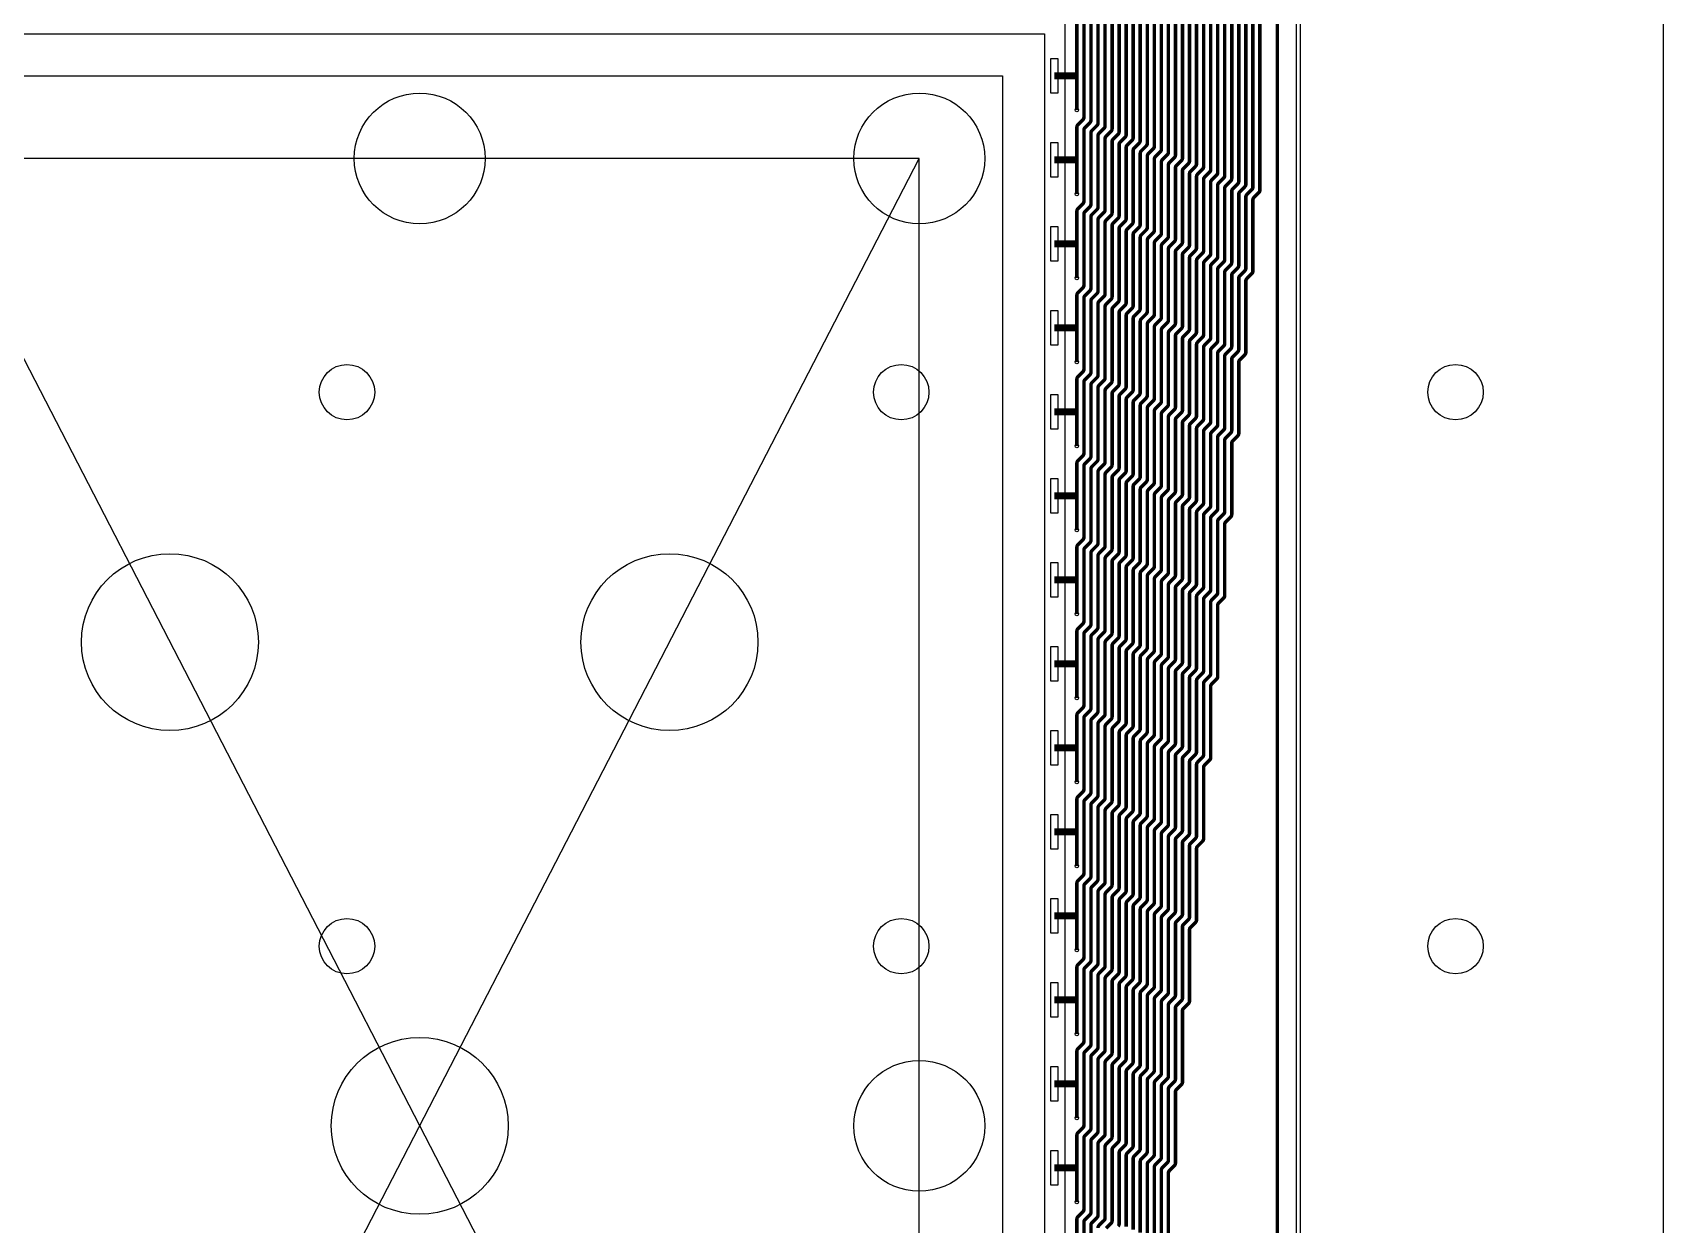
# Model space of a CAD drawing. Header units: millimetres. Extents: x 56 to 246, y -259 to -31.
# Drawn here: x 128.8 to 246.5, y -181.1 to -95 of the extents above; entities that cross this region are included whole.
import ezdxf

# ---------------------------------------------------------------- set-up
doc = ezdxf.new("R2010")
doc.units = ezdxf.units.MM
doc.header["$MEASUREMENT"] = 0
doc.layers.get('0').update_dxf_attribs({"linetype": 'CONTINUOUS'})
for name, color, linetype in [('17', 1, 'CONTINUOUS'), ('26', 7, 'CONTINUOUS'), ('9B Barrier', 82, 'CONTINUOUS'), ('ACCURACY_CORE', 114, 'CONTINUOUS'), ('ACCURACY_EDGE', 102, 'CONTINUOUS'), ('ACTIVE_AREA', 50, 'CONTINUOUS'), ('JITTER_CORE', 4, 'CONTINUOUS'), ('JITTER_EDGE', 7, 'CONTINUOUS'), ('LINEARITY_CORE', 183, 'CONTINUOUS'), ('LINEARITY_EDGE', 193, 'CONTINUOUS'), ('Robot Base', 6, 'CONTINUOUS'), ('SNR_CORE', 63, 'CONTINUOUS'), ('SNR_EDGE', 115, 'CONTINUOUS'), ('X_NODE_CC', 11, 'CONTINUOUS'), ('Y_NODE_CC', 150, 'CONTINUOUS')]:
    doc.layers.add(name, color=color, linetype=linetype)

# ---------------------------------------------------------------- blocks, each defined once
blk = doc.blocks.new('*U2')
blk.add_circle((0, 0), 2)
blk = doc.blocks.new('*U3')
at = {"color": 0, "linetype": 'ByBlock'}
for p in [(80, -40), (120, -40), (160, -40), (80, -80), (120, -80), (160, -80)]:
    blk.add_blockref('*U2', p, dxfattribs=at)

msp = doc.modelspace()

# ---------------------------------------------------------------- linework, layer by layer
at = {"layer": '17', "const_width": 0.254}
for points in [[(175.35282, -30.9651), (175.35282, -50.44039, 0.15229617), (175.39648, -50.58043), (178.42983, -54.97136, -0.15229617), (178.4735, -55.1114), (178.4735, -63.77252, 0.052274274), (178.47902, -63.82519), (178.73722, -65.0431, -0.052274274), (178.74274, -65.09577), (178.74274, -69.95398, 0.414213562), (178.99674, -70.20798), (218.38261, -70.20798, -0.414213562), (218.63661, -70.46198), (218.63661, -256.19182, -0.414213562), (218.38261, -256.44582), (163.85284, -256.44582)], [(210.27065, -182.30786), (210.27065, -177.17152, -0.198912367), (210.34505, -176.99192), (210.70421, -176.63275, 0.198912367), (210.77861, -176.45315), (210.77861, -171.31689, -0.198912367), (210.853, -171.13729), (211.21226, -170.77803, 0.198912367), (211.28665, -170.59843), (211.28665, -165.4621, -0.198912367), (211.36105, -165.28249), (211.72026, -164.92328, 0.198912367), (211.79465, -164.74368), (211.79465, -159.60738, -0.198912367), (211.86905, -159.42777), (212.22821, -159.06861, 0.198912367), (212.30261, -158.889), (212.30261, -153.75274, -0.198912367), (212.377, -153.57313), (212.73626, -153.21388, 0.198912367), (212.81065, -153.03427), (212.81065, -147.89794, -0.198912367), (212.88505, -147.71834), (213.24426, -147.35913, 0.198912367), (213.31865, -147.17952), (213.31865, -142.04326, -0.198912367), (213.39305, -141.86365), (213.75221, -141.50448, 0.198912367), (213.82661, -141.32488), (213.82661, -136.18858, -0.198912367), (213.901, -136.00898), (214.26026, -135.64972, 0.198912367), (214.33465, -135.47012), (214.33465, -130.33376, -0.198912367), (214.40905, -130.15416), (214.76826, -129.79495, 0.198912367), (214.84265, -129.61534), (214.84265, -124.47906, -0.198912367), (214.91705, -124.29945), (215.27626, -123.94024, 0.198912367), (215.35065, -123.76063), (215.35065, -118.62438, -0.198912367), (215.42505, -118.44478), (215.78421, -118.08561, 0.198912367), (215.85861, -117.906), (215.85861, -112.76966, -0.198912367), (215.933, -112.59006), (216.29226, -112.2308, 0.198912367), (216.36665, -112.0512), (216.36665, -106.91491, -0.198912367), (216.44105, -106.73531), (216.80021, -106.37614, 0.198912367), (216.87461, -106.19654), (216.87461, -75.28798, 0.414213562)], [(210.77865, -182.51828), (210.77865, -177.38194, -0.198912367), (210.85305, -177.20234), (211.21221, -176.84317, 0.198912367), (211.28661, -176.66357), (211.28661, -171.52731, -0.198912367), (211.361, -171.34771), (211.72026, -170.98845, 0.198912367), (211.79465, -170.80885), (211.79465, -165.67252, -0.198912367), (211.86905, -165.49291), (212.22826, -165.1337, 0.198912367), (212.30265, -164.9541), (212.30265, -159.8178, -0.198912367), (212.37705, -159.63819), (212.73621, -159.27903, 0.198912367), (212.81061, -159.09942), (212.81061, -153.96316, -0.198912367), (212.885, -153.78355), (213.24426, -153.4243, 0.198912367), (213.31865, -153.24469), (213.31865, -148.10836, -0.198912367), (213.39305, -147.92876), (213.75226, -147.56955, 0.198912367), (213.82665, -147.38994), (213.82665, -142.25368, -0.198912367), (213.90105, -142.07407), (214.26021, -141.7149, 0.198912367), (214.33461, -141.5353), (214.33461, -136.399, -0.198912367), (214.409, -136.2194), (214.76826, -135.86014, 0.198912367), (214.84265, -135.68054), (214.84265, -130.54418, -0.198912367), (214.91705, -130.36458), (215.27626, -130.00537, 0.198912367), (215.35065, -129.82576), (215.35065, -124.68948, -0.198912367), (215.42505, -124.50987), (215.78426, -124.15066, 0.198912367), (215.85865, -123.97106), (215.85865, -118.8348, -0.198912367), (215.93305, -118.6552), (216.29221, -118.29603, 0.198912367), (216.36661, -118.11643), (216.36661, -112.98008, -0.198912367), (216.441, -112.80048), (216.80026, -112.44122, 0.198912367), (216.87465, -112.26162), (216.87465, -107.12533, -0.198912367), (216.94905, -106.94573), (217.30821, -106.58656, 0.198912367), (217.38261, -106.40696), (217.38261, -74.77998, 0.414213562)], [(209.25465, -181.88702), (209.25465, -176.75068, -0.198912367), (209.32905, -176.57108), (209.68821, -176.21191, 0.198912367), (209.76261, -176.0323), (209.76261, -170.89605, -0.198912367), (209.837, -170.71645), (210.19626, -170.35719, 0.198912367), (210.27065, -170.17759), (210.27065, -165.04126, -0.198912367), (210.34505, -164.86165), (210.70426, -164.50244, 0.198912367), (210.77865, -164.32284), (210.77865, -159.18654, -0.198912367), (210.85305, -159.00693), (211.21221, -158.64777, 0.198912367), (211.28661, -158.46816), (211.28661, -153.3319, -0.198912367), (211.361, -153.15229), (211.72026, -152.79304, 0.198912367), (211.79465, -152.61343), (211.79465, -147.4771, -0.198912367), (211.86905, -147.2975), (212.22826, -146.93829, 0.198912367), (212.30265, -146.75868), (212.30265, -141.62241, -0.198912367), (212.37705, -141.44281), (212.73621, -141.08364, 0.198912367), (212.81061, -140.90404), (212.81061, -135.76774, -0.198912367), (212.885, -135.58813), (213.24426, -135.22888, 0.198912367), (213.31865, -135.04928), (213.31865, -129.91292, -0.198912367), (213.39305, -129.73332), (213.75226, -129.37411, 0.198912367), (213.82665, -129.1945), (213.82665, -124.05821, -0.198912367), (213.90105, -123.87861), (214.26026, -123.5194, 0.198912367), (214.33465, -123.33979), (214.33465, -118.20354, -0.198912367), (214.40905, -118.02393), (214.76821, -117.66477, 0.198912367), (214.84261, -117.48516), (214.84261, -112.34882, -0.198912367), (214.917, -112.16922), (215.27626, -111.80996, 0.198912367), (215.35065, -111.63036), (215.35065, -106.49407, -0.198912367), (215.42505, -106.31447), (215.78421, -105.9553, 0.198912367), (215.85861, -105.77569), (215.85861, -76.30398, 0.414213562)], [(209.76265, -182.09744), (209.76265, -176.9611, -0.198912367), (209.83705, -176.7815), (210.19621, -176.42233, 0.198912367), (210.27061, -176.24273), (210.27061, -171.10647, -0.198912367), (210.345, -170.92687), (210.70426, -170.56761, 0.198912367), (210.77865, -170.38801), (210.77865, -165.25168, -0.198912367), (210.85305, -165.07207), (211.21226, -164.71286, 0.198912367), (211.28665, -164.53326), (211.28665, -159.39696, -0.198912367), (211.36105, -159.21735), (211.72021, -158.85819, 0.198912367), (211.79461, -158.67858), (211.79461, -153.54232, -0.198912367), (211.869, -153.36271), (212.22826, -153.00346, 0.198912367), (212.30265, -152.82385), (212.30265, -147.68752, -0.198912367), (212.37705, -147.50792), (212.73626, -147.14871, 0.198912367), (212.81065, -146.9691), (212.81065, -141.83283, -0.198912367), (212.88505, -141.65323), (213.24421, -141.29406, 0.198912367), (213.31861, -141.11446), (213.31861, -135.97816, -0.198912367), (213.393, -135.79856), (213.75226, -135.4393, 0.198912367), (213.82665, -135.2597), (213.82665, -130.12334, -0.198912367), (213.90105, -129.94374), (214.26026, -129.58453, 0.198912367), (214.33465, -129.40492), (214.33465, -124.26863, -0.198912367), (214.40905, -124.08903), (214.76826, -123.72982, 0.198912367), (214.84265, -123.55021), (214.84265, -118.41396, -0.198912367), (214.91705, -118.23436), (215.27621, -117.87519, 0.198912367), (215.35061, -117.69558), (215.35061, -112.55924, -0.198912367), (215.425, -112.37964), (215.78426, -112.02038, 0.198912367), (215.85865, -111.84078), (215.85865, -106.70449, -0.198912367), (215.93305, -106.52489), (216.29221, -106.16572, 0.198912367), (216.36661, -105.98612), (216.36661, -75.79598, 0.414213562)], [(208.23865, -181.46618), (208.23865, -176.32984, -0.198912367), (208.31305, -176.15023), (208.67221, -175.79107, 0.198912367), (208.74661, -175.61146), (208.74661, -170.47521, -0.198912367), (208.821, -170.2956), (209.18026, -169.93635, 0.198912367), (209.25465, -169.75675), (209.25465, -164.62042, -0.198912367), (209.32905, -164.44081), (209.68826, -164.0816, 0.198912367), (209.76265, -163.90199), (209.76265, -158.7657, -0.198912367), (209.83705, -158.58609), (210.19621, -158.22693, 0.198912367), (210.27061, -158.04732), (210.27061, -152.91105, -0.198912367), (210.345, -152.73145), (210.70426, -152.37219, 0.198912367), (210.77865, -152.19259), (210.77865, -147.05626, -0.198912367), (210.85305, -146.87665), (211.21226, -146.51744, 0.198912367), (211.28665, -146.33784), (211.28665, -141.20157, -0.198912367), (211.36105, -141.02197), (211.72021, -140.6628, 0.198912367), (211.79461, -140.4832), (211.79461, -135.3469, -0.198912367), (211.869, -135.16729), (212.22826, -134.80804, 0.198912367), (212.30265, -134.62843), (212.30265, -129.49208, -0.198912367), (212.37705, -129.31247), (212.73626, -128.95326, 0.198912367), (212.81065, -128.77366), (212.81065, -123.63737, -0.198912367), (212.88505, -123.45777), (213.24426, -123.09856, 0.198912367), (213.31865, -122.91895), (213.31865, -117.7827, -0.198912367), (213.39305, -117.60309), (213.75221, -117.24393, 0.198912367), (213.82661, -117.06432), (213.82661, -111.92798, -0.198912367), (213.901, -111.74838), (214.26026, -111.38912, 0.198912367), (214.33465, -111.20952), (214.33465, -106.07323, -0.198912367), (214.40905, -105.89362), (214.76821, -105.53446, 0.198912367), (214.84261, -105.35485), (214.84261, -77.31998, 0.414213562)], [(208.74665, -181.6766), (208.74665, -176.54026, -0.198912367), (208.82105, -176.36066), (209.18021, -176.00149, 0.198912367), (209.25461, -175.82188), (209.25461, -170.68563, -0.198912367), (209.329, -170.50603), (209.68826, -170.14677, 0.198912367), (209.76265, -169.96717), (209.76265, -164.83084, -0.198912367), (209.83705, -164.65123), (210.19626, -164.29202, 0.198912367), (210.27065, -164.11242), (210.27065, -158.97612, -0.198912367), (210.34505, -158.79651), (210.70421, -158.43735, 0.198912367), (210.77861, -158.25774), (210.77861, -153.12147, -0.198912367), (210.853, -152.94187), (211.21226, -152.58262, 0.198912367), (211.28665, -152.40301), (211.28665, -147.26668, -0.198912367), (211.36105, -147.08707), (211.72026, -146.72786, 0.198912367), (211.79465, -146.54826), (211.79465, -141.41199, -0.198912367), (211.86905, -141.23239), (212.22821, -140.87322, 0.198912367), (212.30261, -140.69362), (212.30261, -135.55732, -0.198912367), (212.377, -135.37771), (212.73626, -135.01846, 0.198912367), (212.81065, -134.83885), (212.81065, -129.7025, -0.198912367), (212.88505, -129.5229), (213.24426, -129.16368, 0.198912367), (213.31865, -128.98408), (213.31865, -123.84779, -0.198912367), (213.39305, -123.66819), (213.75226, -123.30898, 0.198912367), (213.82665, -123.12937), (213.82665, -117.99312, -0.198912367), (213.90105, -117.81351), (214.26021, -117.45435, 0.198912367), (214.33461, -117.27474), (214.33461, -112.1384, -0.198912367), (214.409, -111.9588), (214.76826, -111.59954, 0.198912367), (214.84265, -111.41994), (214.84265, -106.28365, -0.198912367), (214.91705, -106.10405), (215.27621, -105.74488, 0.198912367), (215.35061, -105.56527), (215.35061, -76.81198, 0.414213562)], [(206.28105, -181.37374), (206.64026, -181.01453, 0.198912367), (206.71465, -180.83492), (206.71465, -175.69858, -0.198912367), (206.78905, -175.51897), (207.14821, -175.15981, 0.198912367), (207.22261, -174.9802), (207.22261, -169.84395, -0.198912367), (207.297, -169.66434), (207.65626, -169.30509, 0.198912367), (207.73065, -169.12548), (207.73065, -163.98915, -0.198912367), (207.80505, -163.80955), (208.16426, -163.45034, 0.198912367), (208.23865, -163.27073), (208.23865, -158.13444, -0.198912367), (208.31305, -157.95483), (208.67221, -157.59566, 0.198912367), (208.74661, -157.41606), (208.74661, -152.27979, -0.198912367), (208.821, -152.10019), (209.18026, -151.74093, 0.198912367), (209.25465, -151.56133), (209.25465, -146.425, -0.198912367), (209.32905, -146.24539), (209.68826, -145.88618, 0.198912367), (209.76265, -145.70658), (209.76265, -140.57031, -0.198912367), (209.83705, -140.39071), (210.19621, -140.03154, 0.198912367), (210.27061, -139.85194), (210.27061, -134.71564, -0.198912367), (210.345, -134.53603), (210.70426, -134.17678, 0.198912367), (210.77865, -133.99717), (210.77865, -128.86082, -0.198912367), (210.85305, -128.68121), (211.21226, -128.322, 0.198912367), (211.28665, -128.1424), (211.28665, -123.00611, -0.198912367), (211.36105, -122.82651), (211.72026, -122.4673, 0.198912367), (211.79465, -122.28769), (211.79465, -117.15144, -0.198912367), (211.86905, -116.97183), (212.22821, -116.61267, 0.198912367), (212.30261, -116.43306), (212.30261, -111.29672, -0.198912367), (212.377, -111.11711), (212.73626, -110.75786, 0.198912367), (212.81065, -110.57825), (212.81065, -105.44197, -0.198912367), (212.88505, -105.26236), (213.24421, -104.9032, 0.198912367), (213.31861, -104.72359), (213.31861, -78.84398, 0.414213562)], [(207.14826, -181.22495, 0.198912367), (207.22265, -181.04534), (207.22265, -175.909, -0.198912367), (207.29705, -175.72939), (207.65621, -175.37023, 0.198912367), (207.73061, -175.19062), (207.73061, -170.05437, -0.198912367), (207.805, -169.87476), (208.16426, -169.51551, 0.198912367), (208.23865, -169.3359), (208.23865, -164.19957, -0.198912367), (208.31305, -164.01997), (208.67226, -163.66076, 0.198912367), (208.74665, -163.48115), (208.74665, -158.34486, -0.198912367), (208.82105, -158.16525), (209.18021, -157.80608, 0.198912367), (209.25461, -157.62648), (209.25461, -152.49021, -0.198912367), (209.329, -152.31061), (209.68826, -151.95135, 0.198912367), (209.76265, -151.77175), (209.76265, -146.63542, -0.198912367), (209.83705, -146.45581), (210.19626, -146.0966, 0.198912367), (210.27065, -145.917), (210.27065, -140.78073, -0.198912367), (210.34505, -140.60113), (210.70421, -140.24196, 0.198912367), (210.77861, -140.06236), (210.77861, -134.92606, -0.198912367), (210.853, -134.74645), (211.21226, -134.3872, 0.198912367), (211.28665, -134.20759), (211.28665, -129.07124, -0.198912367), (211.36105, -128.89163), (211.72026, -128.53242, 0.198912367), (211.79465, -128.35282), (211.79465, -123.21653, -0.198912367), (211.86905, -123.03693), (212.22826, -122.67772, 0.198912367), (212.30265, -122.49811), (212.30265, -117.36186, -0.198912367), (212.37705, -117.18225), (212.73621, -116.82309, 0.198912367), (212.81061, -116.64348), (212.81061, -111.50714, -0.198912367), (212.885, -111.32753), (213.24426, -110.96828, 0.198912367), (213.31865, -110.78867), (213.31865, -105.65239, -0.198912367), (213.39305, -105.47278), (213.75221, -105.11362, 0.198912367), (213.82661, -104.93401), (213.82661, -78.33598, 0.414213562)], [(207.73065, -181.25576), (207.73065, -176.11942, -0.198912367), (207.80505, -175.93981), (208.16421, -175.58065, 0.198912367), (208.23861, -175.40104), (208.23861, -170.26479, -0.198912367), (208.313, -170.08518), (208.67226, -169.72593, 0.198912367), (208.74665, -169.54632), (208.74665, -164.40999, -0.198912367), (208.82105, -164.23039), (209.18026, -163.87118, 0.198912367), (209.25465, -163.69157), (209.25465, -158.55528, -0.198912367), (209.32905, -158.37567), (209.68821, -158.0165, 0.198912367), (209.76261, -157.8369), (209.76261, -152.70063, -0.198912367), (209.837, -152.52103), (210.19626, -152.16177, 0.198912367), (210.27065, -151.98217), (210.27065, -146.84584, -0.198912367), (210.34505, -146.66623), (210.70426, -146.30702, 0.198912367), (210.77865, -146.12742), (210.77865, -140.99115, -0.198912367), (210.85305, -140.81155), (211.21221, -140.45238, 0.198912367), (211.28661, -140.27278), (211.28661, -135.13648, -0.198912367), (211.361, -134.95687), (211.72026, -134.59762, 0.198912367), (211.79465, -134.41801), (211.79465, -129.28166, -0.198912367), (211.86905, -129.10205), (212.22826, -128.74284, 0.198912367), (212.30265, -128.56324), (212.30265, -123.42695, -0.198912367), (212.37705, -123.24735), (212.73626, -122.88814, 0.198912367), (212.81065, -122.70853), (212.81065, -117.57228, -0.198912367), (212.88505, -117.39267), (213.24421, -117.03351, 0.198912367), (213.31861, -116.8539), (213.31861, -111.71756, -0.198912367), (213.393, -111.53795), (213.75226, -111.1787, 0.198912367), (213.82665, -110.9991), (213.82665, -105.86281, -0.198912367), (213.90105, -105.6832), (214.26021, -105.32404, 0.198912367), (214.33461, -105.14443), (214.33461, -77.82798, 0.414213562)], [(205.19065, -186.26872), (205.19065, -181.13247, -0.198912367), (205.26505, -180.95286), (205.62426, -180.59365, 0.198912367), (205.69865, -180.41405), (205.69865, -175.27774, -0.198912367), (205.77305, -175.09813), (206.13221, -174.73897, 0.198912367), (206.20661, -174.55936), (206.20661, -169.42311, -0.198912367), (206.281, -169.2435), (206.64026, -168.88425, 0.198912367), (206.71465, -168.70464), (206.71465, -163.56831, -0.198912367), (206.78905, -163.38871), (207.14826, -163.0295, 0.198912367), (207.22265, -162.84989), (207.22265, -157.71359, -0.198912367), (207.29705, -157.53399), (207.65621, -157.17482, 0.198912367), (207.73061, -156.99522), (207.73061, -151.85895, -0.198912367), (207.805, -151.67935), (208.16426, -151.32009, 0.198912367), (208.23865, -151.14049), (208.23865, -146.00416, -0.198912367), (208.31305, -145.82455), (208.67226, -145.46534, 0.198912367), (208.74665, -145.28574), (208.74665, -140.14947, -0.198912367), (208.82105, -139.96987), (209.18021, -139.6107, 0.198912367), (209.25461, -139.43109), (209.25461, -134.2948, -0.198912367), (209.329, -134.11519), (209.68826, -133.75594, 0.198912367), (209.76265, -133.57633), (209.76265, -128.43998, -0.198912367), (209.83705, -128.26037), (210.19626, -127.90116, 0.198912367), (210.27065, -127.72156), (210.27065, -122.58527, -0.198912367), (210.34505, -122.40567), (210.70426, -122.04646, 0.198912367), (210.77865, -121.86685), (210.77865, -116.7306, -0.198912367), (210.85305, -116.55099), (211.21221, -116.19183, 0.198912367), (211.28661, -116.01222), (211.28661, -110.87588, -0.198912367), (211.361, -110.69627), (211.72026, -110.33702, 0.198912367), (211.79465, -110.15741), (211.79465, -105.02113, -0.198912367), (211.86905, -104.84152), (212.22821, -104.48236, 0.198912367), (212.30261, -104.30275), (212.30261, -79.85998, 0.414213562)], [(205.69865, -181.34292, -0.198912367), (205.77305, -181.16332), (206.13226, -180.80411, 0.198912367), (206.20665, -180.6245), (206.20665, -175.48816, -0.198912367), (206.28105, -175.30855), (206.64021, -174.94939, 0.198912367), (206.71461, -174.76978), (206.71461, -169.63353, -0.198912367), (206.789, -169.45392), (207.14826, -169.09467, 0.198912367), (207.22265, -168.91506), (207.22265, -163.77873, -0.198912367), (207.29705, -163.59913), (207.65626, -163.23992, 0.198912367), (207.73065, -163.06031), (207.73065, -157.92401, -0.198912367), (207.80505, -157.74441), (208.16421, -157.38524, 0.198912367), (208.23861, -157.20564), (208.23861, -152.06937, -0.198912367), (208.313, -151.88977), (208.67226, -151.53051, 0.198912367), (208.74665, -151.35091), (208.74665, -146.21458, -0.198912367), (208.82105, -146.03497), (209.18026, -145.67576, 0.198912367), (209.25465, -145.49616), (209.25465, -140.35989, -0.198912367), (209.32905, -140.18029), (209.68821, -139.82112, 0.198912367), (209.76261, -139.64151), (209.76261, -134.50522, -0.198912367), (209.837, -134.32561), (210.19626, -133.96636, 0.198912367), (210.27065, -133.78675), (210.27065, -128.6504, -0.198912367), (210.34505, -128.47079), (210.70426, -128.11158, 0.198912367), (210.77865, -127.93198), (210.77865, -122.79569, -0.198912367), (210.85305, -122.61609), (211.21226, -122.25688, 0.198912367), (211.28665, -122.07727), (211.28665, -116.94102, -0.198912367), (211.36105, -116.76141), (211.72021, -116.40225, 0.198912367), (211.79461, -116.22264), (211.79461, -111.0863, -0.198912367), (211.869, -110.90669), (212.22826, -110.54744, 0.198912367), (212.30265, -110.36783), (212.30265, -105.23155, -0.198912367), (212.37705, -105.05194), (212.73621, -104.69278, 0.198912367), (212.81061, -104.51317), (212.81061, -79.35198, 0.414213562)], [(204.17461, -185.53357), (204.17461, -180.71167, -0.198912367), (204.249, -180.53207), (204.60826, -180.17281, 0.198912367), (204.68265, -179.99321), (204.68265, -174.85686, -0.198912367), (204.75705, -174.67726), (205.11621, -174.31809, 0.198912367), (205.19061, -174.13849), (205.19061, -169.00219, -0.198912367), (205.265, -168.82259), (205.62426, -168.46333, 0.198912367), (205.69865, -168.28373), (205.69865, -163.14747, -0.198912367), (205.77305, -162.96787), (206.13226, -162.60866, 0.198912367), (206.20665, -162.42905), (206.20665, -157.29275, -0.198912367), (206.28105, -157.11315), (206.64021, -156.75398, 0.198912367), (206.71461, -156.57438), (206.71461, -151.43811, -0.198912367), (206.789, -151.25851), (207.14826, -150.89925, 0.198912367), (207.22265, -150.71965), (207.22265, -145.58332, -0.198912367), (207.29705, -145.40371), (207.65626, -145.0445, 0.198912367), (207.73065, -144.8649), (207.73065, -139.72863, -0.198912367), (207.80505, -139.54902), (208.16421, -139.18986, 0.198912367), (208.23861, -139.01025), (208.23861, -133.87396, -0.198912367), (208.313, -133.69435), (208.67226, -133.3351, 0.198912367), (208.74665, -133.15549), (208.74665, -128.01914, -0.198912367), (208.82105, -127.83953), (209.18026, -127.48032, 0.198912367), (209.25465, -127.30072), (209.25465, -122.16443, -0.198912367), (209.32905, -121.98482), (209.68826, -121.62561, 0.198912367), (209.76265, -121.44601), (209.76265, -116.30976, -0.198912367), (209.83705, -116.13015), (210.19621, -115.77098, 0.198912367), (210.27061, -115.59138), (210.27061, -110.45504, -0.198912367), (210.345, -110.27543), (210.70426, -109.91618, 0.198912367), (210.77865, -109.73657), (210.77865, -104.60029, -0.198912367), (210.85305, -104.42068), (211.21221, -104.06152, 0.198912367), (211.28661, -103.88191), (211.28661, -80.87598, 0.414213562)], [(204.68265, -186.0583), (204.68265, -180.92205, -0.198912367), (204.75705, -180.74244), (205.11626, -180.38323, 0.198912367), (205.19065, -180.20363), (205.19065, -175.06728, -0.198912367), (205.26505, -174.88768), (205.62421, -174.52851, 0.198912367), (205.69861, -174.34891), (205.69861, -169.21269, -0.198912367), (205.773, -169.03308), (206.13226, -168.67383, 0.198912367), (206.20665, -168.49422), (206.20665, -163.35789, -0.198912367), (206.28105, -163.17829), (206.64026, -162.81908, 0.198912367), (206.71465, -162.63947), (206.71465, -157.50317, -0.198912367), (206.78905, -157.32357), (207.14821, -156.9644, 0.198912367), (207.22261, -156.7848), (207.22261, -151.64853, -0.198912367), (207.297, -151.46893), (207.65626, -151.10967, 0.198912367), (207.73065, -150.93007), (207.73065, -145.79374, -0.198912367), (207.80505, -145.61413), (208.16426, -145.25492, 0.198912367), (208.23865, -145.07532), (208.23865, -139.93905, -0.198912367), (208.31305, -139.75945), (208.67221, -139.40028, 0.198912367), (208.74661, -139.22067), (208.74661, -134.08438, -0.198912367), (208.821, -133.90477), (209.18026, -133.54552, 0.198912367), (209.25465, -133.36591), (209.25465, -128.22956, -0.198912367), (209.32905, -128.04995), (209.68826, -127.69074, 0.198912367), (209.76265, -127.51114), (209.76265, -122.37485, -0.198912367), (209.83705, -122.19525), (210.19626, -121.83604, 0.198912367), (210.27065, -121.65643), (210.27065, -116.52018, -0.198912367), (210.34505, -116.34057), (210.70421, -115.98141, 0.198912367), (210.77861, -115.8018), (210.77861, -110.66546, -0.198912367), (210.853, -110.48585), (211.21226, -110.1266, 0.198912367), (211.28665, -109.94699), (211.28665, -104.81071, -0.198912367), (211.36105, -104.6311), (211.72021, -104.27194, 0.198912367), (211.79461, -104.09233), (211.79461, -80.36798, 0.414213562)], [(204.17461, -179.46843), (204.17461, -174.64649, -0.198912367), (204.249, -174.46688), (204.60821, -174.10767, 0.198912367), (204.68261, -173.92807), (204.68261, -168.79177, -0.198912367), (204.757, -168.61216), (205.11626, -168.25291, 0.198912367), (205.19065, -168.0733), (205.19065, -162.93705, -0.198912367), (205.26505, -162.75745), (205.62426, -162.39824, 0.198912367), (205.69865, -162.21863), (205.69865, -157.08233, -0.198912367), (205.77305, -156.90273), (206.13221, -156.54356, 0.198912367), (206.20661, -156.36396), (206.20661, -151.22769, -0.198912367), (206.281, -151.04809), (206.64026, -150.68883, 0.198912367), (206.71465, -150.50923), (206.71465, -145.3729, -0.198912367), (206.78905, -145.19329), (207.14826, -144.83408, 0.198912367), (207.22265, -144.65448), (207.22265, -139.51821, -0.198912367), (207.29705, -139.3386), (207.65621, -138.97944, 0.198912367), (207.73061, -138.79983), (207.73061, -133.66353, -0.198912367), (207.805, -133.48393), (208.16426, -133.12468, 0.198912367), (208.23865, -132.94507), (208.23865, -127.80872, -0.198912367), (208.31305, -127.62911), (208.67226, -127.2699, 0.198912367), (208.74665, -127.0903), (208.74665, -121.95401, -0.198912367), (208.82105, -121.7744), (209.18026, -121.41519, 0.198912367), (209.25465, -121.23559), (209.25465, -116.09934, -0.198912367), (209.32905, -115.91973), (209.68821, -115.56056, 0.198912367), (209.76261, -115.38096), (209.76261, -110.24462, -0.198912367), (209.837, -110.06501), (210.19626, -109.70576, 0.198912367), (210.27065, -109.52615), (210.27065, -104.38987, -0.198912367), (210.34505, -104.21026), (210.70421, -103.85109, 0.198912367), (210.77861, -103.67149), (210.77861, -81.38398, 0.414213562)], [(204.17461, -173.40329), (204.17461, -168.58135, -0.198912367), (204.249, -168.40174), (204.60826, -168.04249, 0.198912367), (204.68265, -167.86288), (204.68265, -162.72663, -0.198912367), (204.75705, -162.54703), (205.11626, -162.18782, 0.198912367), (205.19065, -162.00821), (205.19065, -156.8719, -0.198912367), (205.26505, -156.69229), (205.62421, -156.33313, 0.198912367), (205.69861, -156.15352), (205.69861, -151.01727, -0.198912367), (205.773, -150.83766), (206.13226, -150.47841, 0.198912367), (206.20665, -150.29881), (206.20665, -145.16248, -0.198912367), (206.28105, -144.98287), (206.64026, -144.62366, 0.198912367), (206.71465, -144.44405), (206.71465, -139.30779, -0.198912367), (206.78905, -139.12818), (207.14821, -138.76902, 0.198912367), (207.22261, -138.58941), (207.22261, -133.45311, -0.198912367), (207.297, -133.27351), (207.65626, -132.91425, 0.198912367), (207.73065, -132.73465), (207.73065, -127.5983, -0.198912367), (207.80505, -127.41869), (208.16426, -127.05948, 0.198912367), (208.23865, -126.87987), (208.23865, -121.74359, -0.198912367), (208.31305, -121.56398), (208.67226, -121.20477, 0.198912367), (208.74665, -121.02517), (208.74665, -115.88891, -0.198912367), (208.82105, -115.70931), (209.18021, -115.35014, 0.198912367), (209.25461, -115.17054), (209.25461, -110.0342, -0.198912367), (209.329, -109.85459), (209.68826, -109.49534, 0.198912367), (209.76265, -109.31573), (209.76265, -104.17945, -0.198912367), (209.83705, -103.99984), (210.19621, -103.64067, 0.198912367), (210.27061, -103.46107), (210.27061, -81.89198, 0.414213562)], [(204.17461, -167.33814), (204.17461, -162.51625, -0.198912367), (204.249, -162.33665), (204.60826, -161.97739, 0.198912367), (204.68265, -161.79779), (204.68265, -156.66148, -0.198912367), (204.75705, -156.48187), (205.11621, -156.12271, 0.198912367), (205.19061, -155.9431), (205.19061, -150.80682, -0.198912367), (205.265, -150.62721), (205.62426, -150.26796, 0.198912367), (205.69865, -150.08835), (205.69865, -144.95205, -0.198912367), (205.77305, -144.77245), (206.13226, -144.41324, 0.198912367), (206.20665, -144.23363), (206.20665, -139.09737, -0.198912367), (206.28105, -138.91776), (206.64021, -138.5586, 0.198912367), (206.71461, -138.37899), (206.71461, -133.24269, -0.198912367), (206.789, -133.06309), (207.14826, -132.70383, 0.198912367), (207.22265, -132.52423), (207.22265, -127.38787, -0.198912367), (207.29705, -127.20827), (207.65626, -126.84906, 0.198912367), (207.73065, -126.66945), (207.73065, -121.53317, -0.198912367), (207.80505, -121.35356), (208.16426, -120.99435, 0.198912367), (208.23865, -120.81475), (208.23865, -115.67849, -0.198912367), (208.31305, -115.49889), (208.67221, -115.13972, 0.198912367), (208.74661, -114.96012), (208.74661, -109.82378, -0.198912367), (208.821, -109.64417), (209.18026, -109.28492, 0.198912367), (209.25465, -109.10531), (209.25465, -103.96903, -0.198912367), (209.32905, -103.78942), (209.68821, -103.43025, 0.198912367), (209.76261, -103.25065), (209.76261, -82.39998, 0.414213562)], [(204.17461, -161.27301), (204.17461, -156.4511, -0.198912367), (204.249, -156.2715), (204.60821, -155.91229, 0.198912367), (204.68261, -155.73268), (204.68261, -150.5964, -0.198912367), (204.757, -150.41679), (205.11626, -150.05754, 0.198912367), (205.19065, -149.87793), (205.19065, -144.74163, -0.198912367), (205.26505, -144.56203), (205.62426, -144.20282, 0.198912367), (205.69865, -144.02321), (205.69865, -138.88695, -0.198912367), (205.77305, -138.70734), (206.13221, -138.34818, 0.198912367), (206.20661, -138.16857), (206.20661, -133.03227, -0.198912367), (206.281, -132.85267), (206.64026, -132.49341, 0.198912367), (206.71465, -132.31381), (206.71465, -127.17745, -0.198912367), (206.78905, -126.99785), (207.14826, -126.63864, 0.198912367), (207.22265, -126.45903), (207.22265, -121.32275, -0.198912367), (207.29705, -121.14314), (207.65626, -120.78393, 0.198912367), (207.73065, -120.60433), (207.73065, -115.46807, -0.198912367), (207.80505, -115.28847), (208.16421, -114.9293, 0.198912367), (208.23861, -114.7497), (208.23861, -109.61336, -0.198912367), (208.313, -109.43375), (208.67226, -109.0745, 0.198912367), (208.74665, -108.89489), (208.74665, -103.7586, -0.198912367), (208.82105, -103.579), (209.18021, -103.21983, 0.198912367), (209.25461, -103.04023), (209.25461, -82.90798, 0.414213562)], [(204.17461, -155.20787), (204.17461, -150.38598, -0.198912367), (204.249, -150.20637), (204.60826, -149.84712, 0.198912367), (204.68265, -149.66751), (204.68265, -144.53121, -0.198912367), (204.75705, -144.35161), (205.11626, -143.9924, 0.198912367), (205.19065, -143.81279), (205.19065, -138.67645, -0.198912367), (205.26505, -138.49685), (205.62421, -138.13768, 0.198912367), (205.69861, -137.95807), (205.69861, -132.82185, -0.198912367), (205.773, -132.64225), (206.13226, -132.28299, 0.198912367), (206.20665, -132.10339), (206.20665, -126.96703, -0.198912367), (206.28105, -126.78743), (206.64026, -126.42822, 0.198912367), (206.71465, -126.24861), (206.71465, -121.11233, -0.198912367), (206.78905, -120.93272), (207.14826, -120.57351, 0.198912367), (207.22265, -120.39391), (207.22265, -115.25765, -0.198912367), (207.29705, -115.07805), (207.65621, -114.71888, 0.198912367), (207.73061, -114.53928), (207.73061, -109.40293, -0.198912367), (207.805, -109.22333), (208.16426, -108.86408, 0.198912367), (208.23865, -108.68447), (208.23865, -103.54818, -0.198912367), (208.31305, -103.36858), (208.67221, -103.00941, 0.198912367), (208.74661, -102.82981), (208.74661, -83.41598, 0.414213562)], [(204.17461, -149.14273), (204.17461, -144.32084, -0.198912367), (204.249, -144.14123), (204.60826, -143.78198, 0.198912367), (204.68265, -143.60237), (204.68265, -138.46603, -0.198912367), (204.75705, -138.28643), (205.11621, -137.92726, 0.198912367), (205.19061, -137.74765), (205.19061, -132.61136, -0.198912367), (205.265, -132.43175), (205.62426, -132.0725, 0.198912367), (205.69865, -131.89289), (205.69865, -126.75661, -0.198912367), (205.77305, -126.57701), (206.13226, -126.2178, 0.198912367), (206.20665, -126.03819), (206.20665, -120.90191, -0.198912367), (206.28105, -120.7223), (206.64026, -120.36309, 0.198912367), (206.71465, -120.18349), (206.71465, -115.04723, -0.198912367), (206.78905, -114.86763), (207.14821, -114.50846, 0.198912367), (207.22261, -114.32886), (207.22261, -109.19251, -0.198912367), (207.297, -109.01291), (207.65626, -108.65365, 0.198912367), (207.73065, -108.47405), (207.73065, -103.33776, -0.198912367), (207.80505, -103.15816), (208.16421, -102.79899, 0.198912367), (208.23861, -102.61939), (208.23861, -83.92398, 0.414213562)], [(207.73061, -84.43198), (207.73061, -102.40897, -0.198912367), (207.65621, -102.58857), (207.29705, -102.94774, 0.198912367), (207.22265, -103.12734), (207.22265, -108.26363, -0.198912367), (207.14826, -108.44323), (206.789, -108.80249, 0.198912367), (206.71461, -108.98209), (206.71461, -114.11844, -0.198912367), (206.64021, -114.29804), (206.28105, -114.65721, 0.198912367), (206.20665, -114.83681), (206.20665, -119.97307, -0.198912367), (206.13226, -120.15267), (205.77305, -120.51188, 0.198912367), (205.69865, -120.69149), (205.69865, -125.82775, -0.198912367), (205.62426, -126.00736), (205.26505, -126.36657, 0.198912367), (205.19065, -126.54617), (205.19065, -131.68247, -0.198912367), (205.11626, -131.86208), (204.757, -132.22133, 0.198912367), (204.68261, -132.40094), (204.68261, -137.53723, -0.198912367), (204.60821, -137.71684), (204.249, -138.07605, 0.198912367), (204.17461, -138.25565), (204.17461, -143.07757)], [(204.17461, -137.01244), (204.17461, -132.19052, -0.198912367), (204.249, -132.01091), (204.60826, -131.65166, 0.198912367), (204.68265, -131.47205), (204.68265, -126.33575, -0.198912367), (204.75705, -126.15615), (205.11626, -125.79694, 0.198912367), (205.19065, -125.61733), (205.19065, -120.48107, -0.198912367), (205.26505, -120.30146), (205.62426, -119.94225, 0.198912367), (205.69865, -119.76265), (205.69865, -114.62639, -0.198912367), (205.77305, -114.44679), (206.13221, -114.08762, 0.198912367), (206.20661, -113.90802), (206.20661, -108.77167, -0.198912367), (206.281, -108.59207), (206.64026, -108.23281, 0.198912367), (206.71465, -108.05321), (206.71465, -102.91692, -0.198912367), (206.78905, -102.73732), (207.14821, -102.37815, 0.198912367), (207.22261, -102.19855), (207.22261, -84.93998, 0.414213562)], [(206.71461, -85.44798), (206.71461, -101.98813, -0.198912367), (206.64021, -102.16773), (206.28105, -102.5269, 0.198912367), (206.20665, -102.7065), (206.20665, -107.84279, -0.198912367), (206.13226, -108.02239), (205.773, -108.38165, 0.198912367), (205.69861, -108.56125), (205.69861, -113.69755, -0.198912367), (205.62421, -113.87716), (205.26505, -114.23632, 0.198912367), (205.19065, -114.41593), (205.19065, -119.55223, -0.198912367), (205.11626, -119.73183), (204.75705, -120.09104, 0.198912367), (204.68265, -120.27065), (204.68265, -125.40691, -0.198912367), (204.60826, -125.58652), (204.249, -125.94577, 0.198912367), (204.17461, -126.12538), (204.17461, -130.9473)], [(204.17461, -124.88216), (204.17461, -120.0586, -0.198912367), (204.249, -119.87899), (204.60826, -119.51974, 0.198912367), (204.68265, -119.34013), (204.68265, -114.20551, -0.198912367), (204.75705, -114.0259), (205.11621, -113.66674, 0.198912367), (205.19061, -113.48713), (205.19061, -108.3508, -0.198912367), (205.265, -108.1712), (205.62426, -107.81194, 0.198912367), (205.69865, -107.63234), (205.69865, -102.49608, -0.198912367), (205.77305, -102.31648), (206.13221, -101.95731, 0.198912367), (206.20661, -101.77771), (206.20661, -85.95598, 0.414213562)], [(205.69861, -86.46398), (205.69861, -101.56724, -0.198912367), (205.62421, -101.74685), (205.26505, -102.10601, 0.198912367), (205.19065, -102.28562), (205.19065, -107.42191, -0.198912367), (205.11626, -107.60152), (204.757, -107.96077, 0.198912367), (204.68261, -108.14038), (204.68261, -113.27671, -0.198912367), (204.60821, -113.45631), (204.249, -113.81553, 0.198912367), (204.17461, -113.99513), (204.17461, -118.81702)], [(204.17461, -112.7519), (204.17461, -107.92996, -0.198912367), (204.249, -107.75035), (204.60826, -107.3911, 0.198912367), (204.68265, -107.21149), (204.68265, -102.0752, -0.198912367), (204.75705, -101.89559), (205.11621, -101.53643, 0.198912367), (205.19061, -101.35682), (205.19061, -86.97198, 0.414213562)], [(204.68261, -87.47998), (204.68261, -101.1464, -0.198912367), (204.60821, -101.326), (204.249, -101.68522, 0.198912367), (204.17461, -101.86482), (204.17461, -106.68676)], [(204.17461, -100.62162), (204.17461, -87.98798, 0.414213562)]]:
    msp.add_lwpolyline(points, format="xyb", dxfattribs=at)
at = {"layer": '17'}
for points in [[(202.7996, -96.90507), (202.7996, -99.41103), (202.29961, -99.41103), (202.29961, -96.90507)], [(202.7996, -102.97021), (202.7996, -105.47617), (202.29961, -105.47617), (202.29961, -102.97021)], [(202.7996, -109.03535), (202.7996, -111.54131), (202.29961, -111.54131), (202.29961, -109.03535)], [(202.7996, -115.10049), (202.7996, -117.60645), (202.29961, -117.60645), (202.29961, -115.10049)], [(202.7996, -121.16563), (202.7996, -123.67159), (202.29961, -123.67159), (202.29961, -121.16563)], [(202.7996, -127.23077), (202.7996, -129.73673), (202.29961, -129.73673), (202.29961, -127.23077)], [(202.7996, -133.2959), (202.7996, -135.80186), (202.29961, -135.80186), (202.29961, -133.2959)], [(202.7996, -139.36104), (202.7996, -141.867), (202.29961, -141.867), (202.29961, -139.36104)], [(202.7996, -145.42618), (202.7996, -147.93214), (202.29961, -147.93214), (202.29961, -145.42618)], [(202.7996, -151.49132), (202.7996, -153.99728), (202.29961, -153.99728), (202.29961, -151.49132)], [(202.7996, -157.55646), (202.7996, -160.06242), (202.29961, -160.06242), (202.29961, -157.55646)], [(202.7996, -163.6216), (202.7996, -166.12756), (202.29961, -166.12756), (202.29961, -163.6216)], [(202.7996, -169.68674), (202.7996, -172.1927), (202.29961, -172.1927), (202.29961, -169.68674)], [(202.7996, -175.75188), (202.7996, -178.25784), (202.29961, -178.25784), (202.29961, -175.75188)]]:
    msp.add_lwpolyline(points, close=True, dxfattribs=at)
at = {"layer": '17', "const_width": 0.5}
for points in [[(202.5496, -98.15805), (204.17461, -98.15805)], [(202.5496, -104.22319), (204.17461, -104.22319)], [(202.5496, -110.28833), (204.17461, -110.28833)], [(202.5496, -116.35347), (204.17461, -116.35347)], [(202.5496, -122.41861), (204.17461, -122.41861)], [(202.5496, -128.48375), (204.17461, -128.48375)], [(202.5496, -134.54888), (204.17461, -134.54888)], [(202.5496, -140.61402), (204.17461, -140.61402)], [(202.5496, -146.67916), (204.17461, -146.67916)], [(202.5496, -152.7443), (204.17461, -152.7443)], [(202.5496, -158.80944), (204.17461, -158.80944)], [(202.5496, -164.87458), (204.17461, -164.87458)], [(202.5496, -170.93972), (204.17461, -170.93972)], [(202.5496, -177.00486), (204.17461, -177.00486)]]:
    msp.add_lwpolyline(points, dxfattribs=at)
at = {"layer": '17'}
for centre in [(204.17461, -100.62162), (204.17461, -106.68676), (204.17461, -112.7519), (204.17461, -118.81702), (204.17461, -124.88216), (204.17461, -130.9473), (204.17461, -137.01244), (204.17461, -143.07757), (204.17461, -149.14273), (204.17461, -155.20787), (204.17461, -161.27301), (204.17461, -167.33814), (204.17461, -173.40329), (204.17461, -179.46843)]:
    msp.add_circle(centre, 0.127, dxfattribs=at)
at = {"layer": '26'}
msp.add_lwpolyline([(145.61478, -68.19159, -0.415477851), (145.24776, -68.81098), (106.67207, -68.81098), (106.67207, -257.84282), (220.03361, -257.84282), (220.03361, -68.81098), (180.95754, -68.81098, -0.415477851), (180.59052, -68.19159)], format="xyb", dxfattribs=at)
at = {"layer": '9B Barrier'}
msp.add_lwpolyline([(220.28761, -68.55698), (220.28761, -258.09682)], dxfattribs=at)
at = {"layer": '9B Barrier', "color": 101}
msp.add_lwpolyline([(203.2996, -93.62548), (203.2996, -254.31807), (110.19683, -254.31807), (110.19683, -93.62548)], close=True, dxfattribs=at)
at = {"layer": '9B Barrier', "color": 83}
msp.add_lwpolyline([(203.2996, -93.62548), (203.2996, -254.31807), (110.19683, -254.31807), (110.19683, -93.62548)], close=True, dxfattribs=at)
at = {"layer": 'ACCURACY_CORE'}
for centre in [(138.7224, -139.04915), (174.77399, -139.04915), (156.7482, -173.9723)]:
    msp.add_circle(centre, 6.3862, dxfattribs=at)
at = {"layer": 'ACCURACY_EDGE'}
for centre in [(156.7482, -104.126), (192.79979, -104.126), (192.79979, -173.9723)]:
    msp.add_circle(centre, 4.72221, dxfattribs=at)
at = {"layer": 'ACTIVE_AREA'}
msp.add_lwpolyline([(111.6703, -95.12805), (201.82614, -95.12805), (201.82614, -252.81653), (111.6703, -252.81653)], close=True, dxfattribs=at)
at = {"layer": 'JITTER_CORE'}
for centre in [(138.7224, -139.04915), (174.77399, -139.04915), (156.7482, -173.9723)]:
    msp.add_circle(centre, 6.3862, dxfattribs=at)
at = {"layer": 'JITTER_EDGE'}
for centre in [(156.7482, -104.126), (192.79979, -104.126), (192.79979, -173.9723)]:
    msp.add_circle(centre, 4.72221, dxfattribs=at)
at = {"layer": 'LINEARITY_CORE'}
for p, q in [((120.6966, -104.126), (192.79979, -243.8186)), ((120.6966, -243.8186), (192.79979, -104.126))]:
    msp.add_line(p, q, dxfattribs=at)
at = {"layer": 'LINEARITY_EDGE'}
for p, q in [((192.79979, -104.126), (120.6966, -104.126)), ((192.79979, -243.8186), (192.79979, -104.126))]:
    msp.add_line(p, q, dxfattribs=at)
at = {"layer": 'Robot Base', "color": 2}
msp.add_lwpolyline([(56.49979, -216), (246.49979, -216), (246.49979, -66), (56.49979, -66)], close=True, dxfattribs=at)
at = {"layer": 'SNR_CORE'}
for centre in [(138.7224, -139.04915), (174.77399, -139.04915), (156.7482, -173.9723)]:
    msp.add_circle(centre, 6.3862, dxfattribs=at)
at = {"layer": 'SNR_EDGE'}
for centre in [(156.7482, -104.126), (192.79979, -104.126), (192.79979, -173.9723)]:
    msp.add_circle(centre, 4.72221, dxfattribs=at)
at = {"layer": 'X_NODE_CC'}
msp.add_line((198.79614, -98.15805), (198.79614, -249.78653), dxfattribs=at)
at = {"layer": 'Y_NODE_CC'}
msp.add_line((114.7003, -98.15805), (198.79614, -98.15805), dxfattribs=at)

# ---------------------------------------------------------------- block references
at = {"layer": 'Robot Base', "color": 2}
msp.add_blockref('*U3', (71.49979, -81), dxfattribs=at)

doc.saveas('drawing.dxf')
